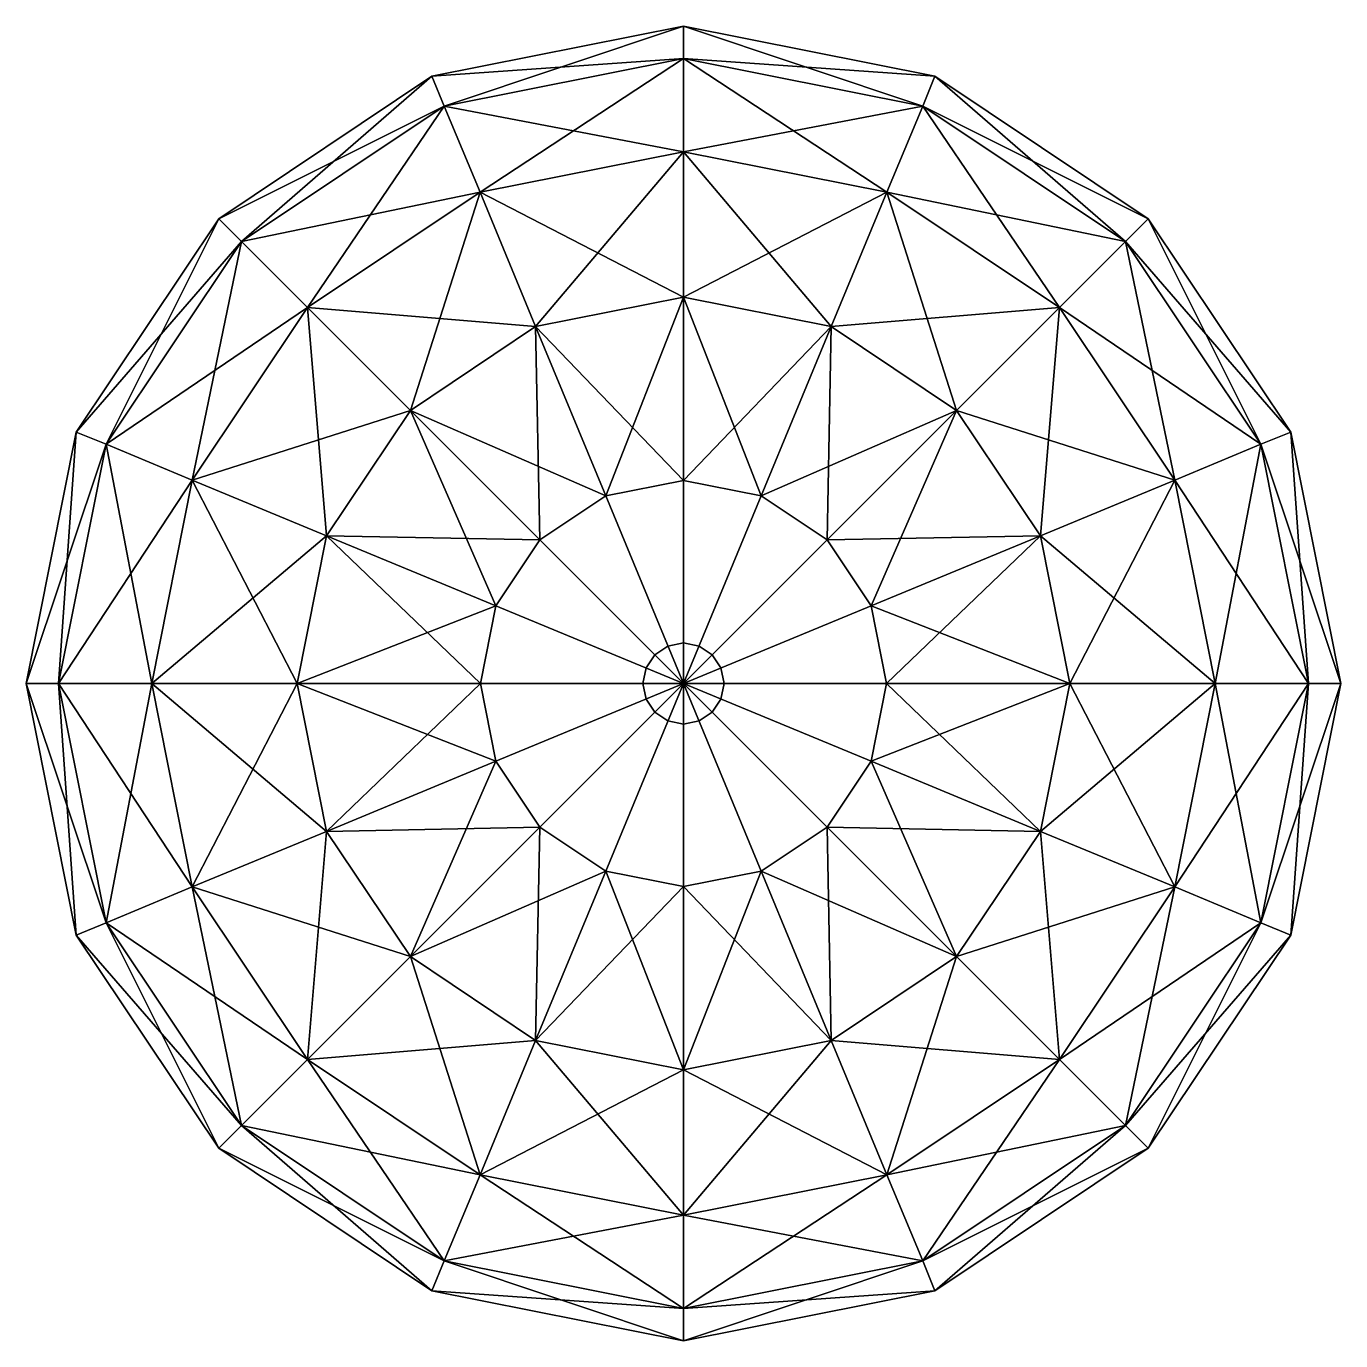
# Model space of a CAD drawing. Header units: metres. Extents: x -32.6 to 43.8, y -33.1 to 27.7.
# Drawn here: x -9.19 to -3.35, y -33.11 to -27.27 of the extents above; entities that cross this region are included whole.
import ezdxf

# ---------------------------------------------------------------- set-up
doc = ezdxf.new("R2010")
doc.units = ezdxf.units.M
doc.layers.add('KMENY', color=2, linetype='CONTINUOUS')
doc.layers.add('STROMY_OKOLI', color=3, linetype='CONTINUOUS')

msp = doc.modelspace()

# ---------------------------------------------------------------- linework, layer by layer
at = {"layer": 'KMENY'}
for points in [[(-6.3416, -30.0246), (-6.4, -30.0636), (-6.4, -30.0636, 4.7732)], [(-6.3416, -30.0246), (-6.4, -30.0636, 4.7732), (-6.3416, -30.0246, 4.7732)], [(-6.2727, -30.0109), (-6.3416, -30.0246), (-6.3416, -30.0246, 4.7732)], [(-6.2727, -30.0109), (-6.3416, -30.0246, 4.7732), (-6.2727, -30.0109, 4.7732)], [(-6.2038, -30.0246), (-6.2727, -30.0109), (-6.2727, -30.0109, 4.7732)], [(-6.2038, -30.0246), (-6.2727, -30.0109, 4.7732), (-6.2038, -30.0246, 4.7732)], [(-6.1454, -30.0636), (-6.2038, -30.0246), (-6.2038, -30.0246, 4.7732)], [(-6.1454, -30.0636), (-6.2038, -30.0246, 4.7732), (-6.1454, -30.0636, 4.7732)], [(-6.4, -30.0636), (-6.439, -30.122), (-6.439, -30.122, 4.7732)], [(-6.4, -30.0636), (-6.439, -30.122, 4.7732), (-6.4, -30.0636, 4.7732)], [(-6.1064, -30.122), (-6.1454, -30.0636), (-6.1454, -30.0636, 4.7732)], [(-6.1064, -30.122), (-6.1454, -30.0636, 4.7732), (-6.1064, -30.122, 4.7732)], [(-6.439, -30.122), (-6.4527, -30.1909), (-6.4527, -30.1909, 4.7732)], [(-6.439, -30.122), (-6.4527, -30.1909, 4.7732), (-6.439, -30.122, 4.7732)], [(-6.0927, -30.1909), (-6.1064, -30.122), (-6.1064, -30.122, 4.7732)], [(-6.0927, -30.1909), (-6.1064, -30.122, 4.7732), (-6.0927, -30.1909, 4.7732)], [(-6.4527, -30.1909), (-6.439, -30.2598), (-6.439, -30.2598, 4.7732)], [(-6.4527, -30.1909), (-6.439, -30.2598, 4.7732), (-6.4527, -30.1909, 4.7732)], [(-6.1064, -30.2598), (-6.0927, -30.1909), (-6.0927, -30.1909, 4.7732)], [(-6.1064, -30.2598), (-6.0927, -30.1909, 4.7732), (-6.1064, -30.2598, 4.7732)], [(-6.439, -30.2598), (-6.4, -30.3182), (-6.4, -30.3182, 4.7732)], [(-6.439, -30.2598), (-6.4, -30.3182, 4.7732), (-6.439, -30.2598, 4.7732)], [(-6.1454, -30.3182), (-6.1064, -30.2598), (-6.1064, -30.2598, 4.7732)], [(-6.1454, -30.3182), (-6.1064, -30.2598, 4.7732), (-6.1454, -30.3182, 4.7732)], [(-6.4, -30.3182), (-6.3416, -30.3572), (-6.3416, -30.3572, 4.7732)], [(-6.4, -30.3182), (-6.3416, -30.3572, 4.7732), (-6.4, -30.3182, 4.7732)], [(-6.2038, -30.3572), (-6.1454, -30.3182), (-6.1454, -30.3182, 4.7732)], [(-6.2038, -30.3572), (-6.1454, -30.3182, 4.7732), (-6.2038, -30.3572, 4.7732)], [(-6.3416, -30.3572), (-6.2727, -30.3709), (-6.2727, -30.3709, 4.7732)], [(-6.3416, -30.3572), (-6.2727, -30.3709, 4.7732), (-6.3416, -30.3572, 4.7732)], [(-6.2727, -30.3709), (-6.2038, -30.3572), (-6.2038, -30.3572, 4.7732)], [(-6.2727, -30.3709), (-6.2038, -30.3572, 4.7732), (-6.2727, -30.3709, 4.7732)]]:
    msp.add_3dface(points, dxfattribs=at)
at = {"layer": 'STROMY_OKOLI'}
for points in [[(-6.2727, -27.4157, 7.4257), (-7.3894, -27.495, 6.524), (-6.2727, -27.2729, 6.524)], [(-6.2727, -27.2729, 6.524), (-7.3894, -27.495, 6.524), (-7.3347, -27.627, 5.6223)], [(-6.2727, -27.2729, 6.524), (-7.3347, -27.627, 5.6223), (-6.2727, -27.4157, 5.6223)], [(-5.2107, -27.627, 7.4257), (-6.2727, -27.4157, 7.4257), (-6.2727, -27.2729, 6.524)], [(-5.2107, -27.627, 7.4257), (-6.2727, -27.2729, 6.524), (-5.1561, -27.495, 6.524)], [(-5.1561, -27.495, 6.524), (-6.2727, -27.2729, 6.524), (-6.2727, -27.4157, 5.6223)], [(-6.2727, -27.4157, 7.4257), (-7.3347, -27.627, 7.4257), (-7.3894, -27.495, 6.524)], [(-6.2727, -27.8302, 8.2392), (-7.3347, -27.627, 7.4257), (-6.2727, -27.4157, 7.4257)], [(-6.2727, -27.4157, 5.6223), (-7.3347, -27.627, 5.6223), (-7.1761, -28.0099, 4.8088)], [(-6.2727, -27.4157, 5.6223), (-7.1761, -28.0099, 4.8088), (-6.2727, -27.8302, 4.8088)], [(-5.3693, -28.0099, 8.2392), (-6.2727, -27.8302, 8.2392), (-6.2727, -27.4157, 7.4257)], [(-5.3693, -28.0099, 8.2392), (-6.2727, -27.4157, 7.4257), (-5.2107, -27.627, 7.4257)], [(-5.1561, -27.495, 6.524), (-6.2727, -27.4157, 5.6223), (-5.2107, -27.627, 5.6223)], [(-5.2107, -27.627, 5.6223), (-6.2727, -27.4157, 5.6223), (-6.2727, -27.8302, 4.8088)], [(-7.3347, -27.627, 7.4257), (-8.3361, -28.1276, 6.524), (-7.3894, -27.495, 6.524)], [(-7.3894, -27.495, 6.524), (-8.3361, -28.1276, 6.524), (-8.2351, -28.2286, 5.6223)], [(-7.3894, -27.495, 6.524), (-8.2351, -28.2286, 5.6223), (-7.3347, -27.627, 5.6223)], [(-4.3104, -28.2286, 7.4257), (-5.2107, -27.627, 7.4257), (-5.1561, -27.495, 6.524)], [(-4.2094, -28.1276, 6.524), (-5.1561, -27.495, 6.524), (-5.2107, -27.627, 5.6223)], [(-4.3104, -28.2286, 7.4257), (-5.1561, -27.495, 6.524), (-4.2094, -28.1276, 6.524)], [(-7.3347, -27.627, 7.4257), (-8.2351, -28.2286, 7.4257), (-8.3361, -28.1276, 6.524)], [(-7.1761, -28.0099, 8.2392), (-8.2351, -28.2286, 7.4257), (-7.3347, -27.627, 7.4257)], [(-7.3347, -27.627, 5.6223), (-8.2351, -28.2286, 5.6223), (-7.942, -28.5216, 4.8088)], [(-7.3347, -27.627, 5.6223), (-7.942, -28.5216, 4.8088), (-7.1761, -28.0099, 4.8088)], [(-6.2727, -27.8302, 8.2392), (-7.1761, -28.0099, 8.2392), (-7.3347, -27.627, 7.4257)], [(-5.2107, -27.627, 5.6223), (-6.2727, -27.8302, 4.8088), (-5.3693, -28.0099, 4.8088)], [(-4.6034, -28.5216, 8.2392), (-5.3693, -28.0099, 8.2392), (-5.2107, -27.627, 7.4257)], [(-4.3104, -28.2286, 5.6223), (-5.2107, -27.627, 5.6223), (-5.3693, -28.0099, 4.8088)], [(-4.6034, -28.5216, 8.2392), (-5.2107, -27.627, 7.4257), (-4.3104, -28.2286, 7.4257)], [(-4.2094, -28.1276, 6.524), (-5.2107, -27.627, 5.6223), (-4.3104, -28.2286, 5.6223)], [(-6.2727, -28.4758, 8.8847), (-7.1761, -28.0099, 8.2392), (-6.2727, -27.8302, 8.2392)], [(-6.2727, -27.8302, 4.8088), (-7.1761, -28.0099, 4.8088), (-6.9291, -28.6063, 4.1633)], [(-6.2727, -27.8302, 4.8088), (-6.9291, -28.6063, 4.1633), (-6.2727, -28.4758, 4.1633)], [(-5.6164, -28.6063, 8.8847), (-6.2727, -28.4758, 8.8847), (-6.2727, -27.8302, 8.2392)], [(-5.6164, -28.6063, 8.8847), (-6.2727, -27.8302, 8.2392), (-5.3693, -28.0099, 8.2392)], [(-5.3693, -28.0099, 4.8088), (-6.2727, -27.8302, 4.8088), (-6.2727, -28.4758, 4.1633)], [(-7.1761, -28.0099, 8.2392), (-7.942, -28.5216, 8.2392), (-8.2351, -28.2286, 7.4257)], [(-6.9291, -28.6063, 8.8847), (-7.942, -28.5216, 8.2392), (-7.1761, -28.0099, 8.2392)], [(-7.1761, -28.0099, 4.8088), (-7.942, -28.5216, 4.8088), (-7.4855, -28.9781, 4.1633)], [(-7.1761, -28.0099, 4.8088), (-7.4855, -28.9781, 4.1633), (-6.9291, -28.6063, 4.1633)], [(-6.2727, -28.4758, 8.8847), (-6.9291, -28.6063, 8.8847), (-7.1761, -28.0099, 8.2392)], [(-5.3693, -28.0099, 4.8088), (-6.2727, -28.4758, 4.1633), (-5.6164, -28.6063, 4.1633)], [(-5.0599, -28.9781, 8.8847), (-5.6164, -28.6063, 8.8847), (-5.3693, -28.0099, 8.2392)], [(-4.6034, -28.5216, 4.8088), (-5.3693, -28.0099, 4.8088), (-5.6164, -28.6063, 4.1633)], [(-5.0599, -28.9781, 8.8847), (-5.3693, -28.0099, 8.2392), (-4.6034, -28.5216, 8.2392)], [(-4.3104, -28.2286, 5.6223), (-5.3693, -28.0099, 4.8088), (-4.6034, -28.5216, 4.8088)], [(-8.2351, -28.2286, 7.4257), (-8.9686, -29.0743, 6.524), (-8.3361, -28.1276, 6.524)], [(-8.3361, -28.1276, 6.524), (-8.9686, -29.0743, 6.524), (-8.8367, -29.1289, 5.6223)], [(-8.3361, -28.1276, 6.524), (-8.8367, -29.1289, 5.6223), (-8.2351, -28.2286, 5.6223)], [(-3.7088, -29.1289, 7.4257), (-4.3104, -28.2286, 7.4257), (-4.2094, -28.1276, 6.524)], [(-3.5768, -29.0743, 6.524), (-4.2094, -28.1276, 6.524), (-4.3104, -28.2286, 5.6223)], [(-3.7088, -29.1289, 7.4257), (-4.2094, -28.1276, 6.524), (-3.5768, -29.0743, 6.524)], [(-8.2351, -28.2286, 7.4257), (-8.8367, -29.1289, 7.4257), (-8.9686, -29.0743, 6.524)], [(-7.942, -28.5216, 8.2392), (-8.8367, -29.1289, 7.4257), (-8.2351, -28.2286, 7.4257)], [(-8.2351, -28.2286, 5.6223), (-8.8367, -29.1289, 5.6223), (-8.4538, -29.2875, 4.8088)], [(-8.2351, -28.2286, 5.6223), (-8.4538, -29.2875, 4.8088), (-7.942, -28.5216, 4.8088)], [(-4.0917, -29.2875, 8.2392), (-4.6034, -28.5216, 8.2392), (-4.3104, -28.2286, 7.4257)], [(-3.7088, -29.1289, 5.6223), (-4.3104, -28.2286, 5.6223), (-4.6034, -28.5216, 4.8088)], [(-4.0917, -29.2875, 8.2392), (-4.3104, -28.2286, 7.4257), (-3.7088, -29.1289, 7.4257)], [(-3.5768, -29.0743, 6.524), (-4.3104, -28.2286, 5.6223), (-3.7088, -29.1289, 5.6223)], [(-6.2727, -29.2892, 9.2992), (-6.9291, -28.6063, 8.8847), (-6.2727, -28.4758, 8.8847)], [(-6.2727, -28.4758, 4.1633), (-6.9291, -28.6063, 4.1633), (-6.6178, -29.3578, 3.7488)], [(-6.2727, -28.4758, 4.1633), (-6.6178, -29.3578, 3.7488), (-6.2727, -29.2892, 3.7488)], [(-5.9277, -29.3578, 9.2992), (-6.2727, -29.2892, 9.2992), (-6.2727, -28.4758, 8.8847)], [(-5.9277, -29.3578, 9.2992), (-6.2727, -28.4758, 8.8847), (-5.6164, -28.6063, 8.8847)], [(-5.6164, -28.6063, 4.1633), (-6.2727, -28.4758, 4.1633), (-6.2727, -29.2892, 3.7488)], [(-7.942, -28.5216, 8.2392), (-8.4538, -29.2875, 8.2392), (-8.8367, -29.1289, 7.4257)], [(-7.4855, -28.9781, 8.8847), (-8.4538, -29.2875, 8.2392), (-7.942, -28.5216, 8.2392)], [(-7.942, -28.5216, 4.8088), (-8.4538, -29.2875, 4.8088), (-7.8573, -29.5346, 4.1633)], [(-6.9291, -28.6063, 8.8847), (-7.4855, -28.9781, 8.8847), (-7.942, -28.5216, 8.2392)], [(-7.942, -28.5216, 4.8088), (-7.8573, -29.5346, 4.1633), (-7.4855, -28.9781, 4.1633)], [(-4.6034, -28.5216, 4.8088), (-5.6164, -28.6063, 4.1633), (-5.0599, -28.9781, 4.1633)], [(-4.6881, -29.5346, 8.8847), (-5.0599, -28.9781, 8.8847), (-4.6034, -28.5216, 8.2392)], [(-4.0917, -29.2875, 4.8088), (-4.6034, -28.5216, 4.8088), (-5.0599, -28.9781, 4.1633)], [(-4.6881, -29.5346, 8.8847), (-4.6034, -28.5216, 8.2392), (-4.0917, -29.2875, 8.2392)], [(-3.7088, -29.1289, 5.6223), (-4.6034, -28.5216, 4.8088), (-4.0917, -29.2875, 4.8088)], [(-6.6178, -29.3578, 9.2992), (-7.4855, -28.9781, 8.8847), (-6.9291, -28.6063, 8.8847)], [(-6.9291, -28.6063, 4.1633), (-7.4855, -28.9781, 4.1633), (-6.9103, -29.5533, 3.7488)], [(-6.2727, -29.2892, 9.2992), (-6.6178, -29.3578, 9.2992), (-6.9291, -28.6063, 8.8847)], [(-6.9291, -28.6063, 4.1633), (-6.9103, -29.5533, 3.7488), (-6.6178, -29.3578, 3.7488)], [(-5.6164, -28.6063, 4.1633), (-6.2727, -29.2892, 3.7488), (-5.9277, -29.3578, 3.7488)], [(-5.6351, -29.5533, 9.2992), (-5.9277, -29.3578, 9.2992), (-5.6164, -28.6063, 8.8847)], [(-5.0599, -28.9781, 4.1633), (-5.6164, -28.6063, 4.1633), (-5.9277, -29.3578, 3.7488)], [(-5.6351, -29.5533, 9.2992), (-5.6164, -28.6063, 8.8847), (-5.0599, -28.9781, 8.8847)], [(-7.4855, -28.9781, 8.8847), (-7.8573, -29.5346, 8.8847), (-8.4538, -29.2875, 8.2392)], [(-6.9103, -29.5533, 9.2992), (-7.8573, -29.5346, 8.8847), (-7.4855, -28.9781, 8.8847)], [(-7.4855, -28.9781, 4.1633), (-7.8573, -29.5346, 4.1633), (-7.1058, -29.8459, 3.7488)], [(-6.6178, -29.3578, 9.2992), (-6.9103, -29.5533, 9.2992), (-7.4855, -28.9781, 8.8847)], [(-7.4855, -28.9781, 4.1633), (-7.1058, -29.8459, 3.7488), (-6.9103, -29.5533, 3.7488)], [(-5.0599, -28.9781, 4.1633), (-5.9277, -29.3578, 3.7488), (-5.6351, -29.5533, 3.7488)], [(-5.4397, -29.8459, 9.2992), (-5.6351, -29.5533, 9.2992), (-5.0599, -28.9781, 8.8847)], [(-4.6881, -29.5346, 4.1633), (-5.0599, -28.9781, 4.1633), (-5.6351, -29.5533, 3.7488)], [(-5.4397, -29.8459, 9.2992), (-5.0599, -28.9781, 8.8847), (-4.6881, -29.5346, 8.8847)], [(-4.0917, -29.2875, 4.8088), (-5.0599, -28.9781, 4.1633), (-4.6881, -29.5346, 4.1633)], [(-8.8367, -29.1289, 7.4257), (-9.1907, -30.1909, 6.524), (-8.9686, -29.0743, 6.524)], [(-8.9686, -29.0743, 6.524), (-9.1907, -30.1909, 6.524), (-9.0479, -30.1909, 5.6223)], [(-8.9686, -29.0743, 6.524), (-9.0479, -30.1909, 5.6223), (-8.8367, -29.1289, 5.6223)], [(-3.4975, -30.1909, 7.4257), (-3.7088, -29.1289, 7.4257), (-3.5768, -29.0743, 6.524)], [(-3.3547, -30.1909, 6.524), (-3.5768, -29.0743, 6.524), (-3.7088, -29.1289, 5.6223)], [(-3.4975, -30.1909, 7.4257), (-3.5768, -29.0743, 6.524), (-3.3547, -30.1909, 6.524)], [(-8.8367, -29.1289, 7.4257), (-9.0479, -30.1909, 7.4257), (-9.1907, -30.1909, 6.524)], [(-8.4538, -29.2875, 8.2392), (-9.0479, -30.1909, 7.4257), (-8.8367, -29.1289, 7.4257)], [(-8.8367, -29.1289, 5.6223), (-9.0479, -30.1909, 5.6223), (-8.6334, -30.1909, 4.8088)], [(-8.8367, -29.1289, 5.6223), (-8.6334, -30.1909, 4.8088), (-8.4538, -29.2875, 4.8088)], [(-3.912, -30.1909, 8.2392), (-4.0917, -29.2875, 8.2392), (-3.7088, -29.1289, 7.4257)], [(-3.4975, -30.1909, 5.6223), (-3.7088, -29.1289, 5.6223), (-4.0917, -29.2875, 4.8088)], [(-3.912, -30.1909, 8.2392), (-3.7088, -29.1289, 7.4257), (-3.4975, -30.1909, 7.4257)], [(-3.3547, -30.1909, 6.524), (-3.7088, -29.1289, 5.6223), (-3.4975, -30.1909, 5.6223)], [(-8.4538, -29.2875, 8.2392), (-8.6334, -30.1909, 8.2392), (-9.0479, -30.1909, 7.4257)], [(-7.8573, -29.5346, 8.8847), (-8.6334, -30.1909, 8.2392), (-8.4538, -29.2875, 8.2392)], [(-8.4538, -29.2875, 4.8088), (-8.6334, -30.1909, 4.8088), (-7.9879, -30.1909, 4.1633)], [(-8.4538, -29.2875, 4.8088), (-7.9879, -30.1909, 4.1633), (-7.8573, -29.5346, 4.1633)], [(-6.2727, -30.1909, 9.442), (-6.6178, -29.3578, 9.2992), (-6.2727, -29.2892, 9.2992)], [(-6.2727, -29.2892, 3.7488), (-6.6178, -29.3578, 3.7488), (-6.2727, -30.1909, 3.606)], [(-6.2727, -30.1909, 9.442), (-6.2727, -29.2892, 9.2992), (-5.9277, -29.3578, 9.2992)], [(-5.9277, -29.3578, 3.7488), (-6.2727, -29.2892, 3.7488), (-6.2727, -30.1909, 3.606)], [(-4.5576, -30.1909, 8.8847), (-4.6881, -29.5346, 8.8847), (-4.0917, -29.2875, 8.2392)], [(-3.912, -30.1909, 4.8088), (-4.0917, -29.2875, 4.8088), (-4.6881, -29.5346, 4.1633)], [(-4.5576, -30.1909, 8.8847), (-4.0917, -29.2875, 8.2392), (-3.912, -30.1909, 8.2392)], [(-3.4975, -30.1909, 5.6223), (-4.0917, -29.2875, 4.8088), (-3.912, -30.1909, 4.8088)], [(-6.2727, -30.1909, 9.442), (-6.9103, -29.5533, 9.2992), (-6.6178, -29.3578, 9.2992)], [(-6.6178, -29.3578, 3.7488), (-6.9103, -29.5533, 3.7488), (-6.2727, -30.1909, 3.606)], [(-6.2727, -30.1909, 9.442), (-5.9277, -29.3578, 9.2992), (-5.6351, -29.5533, 9.2992)], [(-5.6351, -29.5533, 3.7488), (-5.9277, -29.3578, 3.7488), (-6.2727, -30.1909, 3.606)], [(-7.8573, -29.5346, 8.8847), (-7.9879, -30.1909, 8.8847), (-8.6334, -30.1909, 8.2392)], [(-7.1058, -29.8459, 9.2992), (-7.9879, -30.1909, 8.8847), (-7.8573, -29.5346, 8.8847)], [(-7.8573, -29.5346, 4.1633), (-7.9879, -30.1909, 4.1633), (-7.1744, -30.1909, 3.7488)], [(-6.9103, -29.5533, 9.2992), (-7.1058, -29.8459, 9.2992), (-7.8573, -29.5346, 8.8847)], [(-7.8573, -29.5346, 4.1633), (-7.1744, -30.1909, 3.7488), (-7.1058, -29.8459, 3.7488)], [(-6.2727, -30.1909, 9.442), (-7.1058, -29.8459, 9.2992), (-6.9103, -29.5533, 9.2992)], [(-6.9103, -29.5533, 3.7488), (-7.1058, -29.8459, 3.7488), (-6.2727, -30.1909, 3.606)], [(-6.2727, -30.1909, 9.442), (-5.6351, -29.5533, 9.2992), (-5.4397, -29.8459, 9.2992)], [(-5.4397, -29.8459, 3.7488), (-5.6351, -29.5533, 3.7488), (-6.2727, -30.1909, 3.606)], [(-4.6881, -29.5346, 4.1633), (-5.6351, -29.5533, 3.7488), (-5.4397, -29.8459, 3.7488)], [(-5.371, -30.1909, 9.2992), (-5.4397, -29.8459, 9.2992), (-4.6881, -29.5346, 8.8847)], [(-4.5576, -30.1909, 4.1633), (-4.6881, -29.5346, 4.1633), (-5.4397, -29.8459, 3.7488)], [(-5.371, -30.1909, 9.2992), (-4.6881, -29.5346, 8.8847), (-4.5576, -30.1909, 8.8847)], [(-3.912, -30.1909, 4.8088), (-4.6881, -29.5346, 4.1633), (-4.5576, -30.1909, 4.1633)], [(-7.1058, -29.8459, 9.2992), (-7.1744, -30.1909, 9.2992), (-7.9879, -30.1909, 8.8847)], [(-6.2727, -30.1909, 9.442), (-7.1744, -30.1909, 9.2992), (-7.1058, -29.8459, 9.2992)], [(-7.1058, -29.8459, 3.7488), (-7.1744, -30.1909, 3.7488), (-6.2727, -30.1909, 3.606)], [(-6.2727, -30.1909, 9.442), (-5.4397, -29.8459, 9.2992), (-5.371, -30.1909, 9.2992)], [(-5.371, -30.1909, 3.7488), (-5.4397, -29.8459, 3.7488), (-6.2727, -30.1909, 3.606)], [(-4.5576, -30.1909, 4.1633), (-5.4397, -29.8459, 3.7488), (-5.371, -30.1909, 3.7488)], [(-9.0479, -30.1909, 7.4257), (-8.9686, -31.3076, 6.524), (-9.1907, -30.1909, 6.524)], [(-9.1907, -30.1909, 6.524), (-8.9686, -31.3076, 6.524), (-8.8367, -31.2529, 5.6223)], [(-9.1907, -30.1909, 6.524), (-8.8367, -31.2529, 5.6223), (-9.0479, -30.1909, 5.6223)], [(-8.6334, -30.1909, 8.2392), (-8.8367, -31.2529, 7.4257), (-9.0479, -30.1909, 7.4257)], [(-9.0479, -30.1909, 7.4257), (-8.8367, -31.2529, 7.4257), (-8.9686, -31.3076, 6.524)], [(-9.0479, -30.1909, 5.6223), (-8.8367, -31.2529, 5.6223), (-8.4538, -31.0943, 4.8088)], [(-9.0479, -30.1909, 5.6223), (-8.4538, -31.0943, 4.8088), (-8.6334, -30.1909, 4.8088)], [(-8.6334, -30.1909, 8.2392), (-8.4538, -31.0943, 8.2392), (-8.8367, -31.2529, 7.4257)], [(-7.9879, -30.1909, 8.8847), (-8.4538, -31.0943, 8.2392), (-8.6334, -30.1909, 8.2392)], [(-8.6334, -30.1909, 4.8088), (-8.4538, -31.0943, 4.8088), (-7.8573, -30.8473, 4.1633)], [(-8.6334, -30.1909, 4.8088), (-7.8573, -30.8473, 4.1633), (-7.9879, -30.1909, 4.1633)], [(-7.9879, -30.1909, 8.8847), (-7.8573, -30.8473, 8.8847), (-8.4538, -31.0943, 8.2392)], [(-7.1744, -30.1909, 9.2992), (-7.8573, -30.8473, 8.8847), (-7.9879, -30.1909, 8.8847)], [(-7.9879, -30.1909, 4.1633), (-7.8573, -30.8473, 4.1633), (-7.1058, -30.536, 3.7488)], [(-7.9879, -30.1909, 4.1633), (-7.1058, -30.536, 3.7488), (-7.1744, -30.1909, 3.7488)], [(-7.1744, -30.1909, 9.2992), (-7.1058, -30.536, 9.2992), (-7.8573, -30.8473, 8.8847)], [(-6.2727, -30.1909, 9.442), (-7.1058, -30.536, 9.2992), (-7.1744, -30.1909, 9.2992)], [(-7.1744, -30.1909, 3.7488), (-7.1058, -30.536, 3.7488), (-6.2727, -30.1909, 3.606)], [(-6.2727, -30.1909, 9.442), (-6.9103, -30.8285, 9.2992), (-7.1058, -30.536, 9.2992)], [(-7.1058, -30.536, 3.7488), (-6.9103, -30.8285, 3.7488), (-6.2727, -30.1909, 3.606)], [(-6.2727, -30.1909, 9.442), (-6.6178, -31.024, 9.2992), (-6.9103, -30.8285, 9.2992)], [(-6.9103, -30.8285, 3.7488), (-6.6178, -31.024, 3.7488), (-6.2727, -30.1909, 3.606)], [(-6.2727, -30.1909, 9.442), (-6.2727, -31.0926, 9.2992), (-6.6178, -31.024, 9.2992)], [(-6.6178, -31.024, 3.7488), (-6.2727, -31.0926, 3.7488), (-6.2727, -30.1909, 3.606)], [(-6.2727, -30.1909, 9.442), (-5.9277, -31.024, 9.2992), (-6.2727, -31.0926, 9.2992)], [(-6.2727, -30.1909, 9.442), (-5.6351, -30.8285, 9.2992), (-5.9277, -31.024, 9.2992)], [(-6.2727, -30.1909, 9.442), (-5.4397, -30.536, 9.2992), (-5.6351, -30.8285, 9.2992)], [(-6.2727, -30.1909, 9.442), (-5.371, -30.1909, 9.2992), (-5.4397, -30.536, 9.2992)], [(-6.2727, -31.0926, 3.7488), (-5.9277, -31.024, 3.7488), (-6.2727, -30.1909, 3.606)], [(-5.9277, -31.024, 3.7488), (-5.6351, -30.8285, 3.7488), (-6.2727, -30.1909, 3.606)], [(-5.6351, -30.8285, 3.7488), (-5.4397, -30.536, 3.7488), (-6.2727, -30.1909, 3.606)], [(-5.4397, -30.536, 3.7488), (-5.371, -30.1909, 3.7488), (-6.2727, -30.1909, 3.606)], [(-5.4397, -30.536, 9.2992), (-5.371, -30.1909, 9.2992), (-4.5576, -30.1909, 8.8847)], [(-5.4397, -30.536, 9.2992), (-4.5576, -30.1909, 8.8847), (-4.6881, -30.8473, 8.8847)], [(-4.6881, -30.8473, 4.1633), (-5.371, -30.1909, 3.7488), (-5.4397, -30.536, 3.7488)], [(-4.6881, -30.8473, 4.1633), (-4.5576, -30.1909, 4.1633), (-5.371, -30.1909, 3.7488)], [(-4.6881, -30.8473, 8.8847), (-4.5576, -30.1909, 8.8847), (-3.912, -30.1909, 8.2392)], [(-4.6881, -30.8473, 8.8847), (-3.912, -30.1909, 8.2392), (-4.0917, -31.0943, 8.2392)], [(-4.0917, -31.0943, 4.8088), (-4.5576, -30.1909, 4.1633), (-4.6881, -30.8473, 4.1633)], [(-4.0917, -31.0943, 4.8088), (-3.912, -30.1909, 4.8088), (-4.5576, -30.1909, 4.1633)], [(-4.0917, -31.0943, 8.2392), (-3.912, -30.1909, 8.2392), (-3.4975, -30.1909, 7.4257)], [(-4.0917, -31.0943, 8.2392), (-3.4975, -30.1909, 7.4257), (-3.7088, -31.2529, 7.4257)], [(-3.7088, -31.2529, 5.6223), (-3.912, -30.1909, 4.8088), (-4.0917, -31.0943, 4.8088)], [(-3.7088, -31.2529, 5.6223), (-3.4975, -30.1909, 5.6223), (-3.912, -30.1909, 4.8088)], [(-3.7088, -31.2529, 7.4257), (-3.4975, -30.1909, 7.4257), (-3.3547, -30.1909, 6.524)], [(-3.7088, -31.2529, 7.4257), (-3.3547, -30.1909, 6.524), (-3.5768, -31.3076, 6.524)], [(-3.5768, -31.3076, 6.524), (-3.4975, -30.1909, 5.6223), (-3.7088, -31.2529, 5.6223)], [(-3.5768, -31.3076, 6.524), (-3.3547, -30.1909, 6.524), (-3.4975, -30.1909, 5.6223)], [(-7.1058, -30.536, 9.2992), (-7.4855, -31.4037, 8.8847), (-7.8573, -30.8473, 8.8847)], [(-7.8573, -30.8473, 4.1633), (-6.9103, -30.8285, 3.7488), (-7.1058, -30.536, 3.7488)], [(-7.1058, -30.536, 9.2992), (-6.9103, -30.8285, 9.2992), (-7.4855, -31.4037, 8.8847)], [(-5.6351, -30.8285, 9.2992), (-5.4397, -30.536, 9.2992), (-4.6881, -30.8473, 8.8847)], [(-5.0599, -31.4037, 4.1633), (-5.4397, -30.536, 3.7488), (-5.6351, -30.8285, 3.7488)], [(-5.0599, -31.4037, 4.1633), (-4.6881, -30.8473, 4.1633), (-5.4397, -30.536, 3.7488)], [(-7.8573, -30.8473, 8.8847), (-7.942, -31.8602, 8.2392), (-8.4538, -31.0943, 8.2392)], [(-8.4538, -31.0943, 4.8088), (-7.4855, -31.4037, 4.1633), (-7.8573, -30.8473, 4.1633)], [(-7.8573, -30.8473, 8.8847), (-7.4855, -31.4037, 8.8847), (-7.942, -31.8602, 8.2392)], [(-7.8573, -30.8473, 4.1633), (-7.4855, -31.4037, 4.1633), (-6.9103, -30.8285, 3.7488)], [(-6.9103, -30.8285, 9.2992), (-6.9291, -31.7755, 8.8847), (-7.4855, -31.4037, 8.8847)], [(-7.4855, -31.4037, 4.1633), (-6.6178, -31.024, 3.7488), (-6.9103, -30.8285, 3.7488)], [(-6.9103, -30.8285, 9.2992), (-6.6178, -31.024, 9.2992), (-6.9291, -31.7755, 8.8847)], [(-5.9277, -31.024, 9.2992), (-5.6351, -30.8285, 9.2992), (-5.0599, -31.4037, 8.8847)], [(-5.6164, -31.7755, 4.1633), (-5.6351, -30.8285, 3.7488), (-5.9277, -31.024, 3.7488)], [(-5.6351, -30.8285, 9.2992), (-4.6881, -30.8473, 8.8847), (-5.0599, -31.4037, 8.8847)], [(-5.6164, -31.7755, 4.1633), (-5.0599, -31.4037, 4.1633), (-5.6351, -30.8285, 3.7488)], [(-5.0599, -31.4037, 8.8847), (-4.6881, -30.8473, 8.8847), (-4.0917, -31.0943, 8.2392)], [(-4.6034, -31.8602, 4.8088), (-4.6881, -30.8473, 4.1633), (-5.0599, -31.4037, 4.1633)], [(-4.6034, -31.8602, 4.8088), (-4.0917, -31.0943, 4.8088), (-4.6881, -30.8473, 4.1633)], [(-7.4855, -31.4037, 4.1633), (-6.9291, -31.7755, 4.1633), (-6.6178, -31.024, 3.7488)], [(-6.6178, -31.024, 9.2992), (-6.2727, -31.9061, 8.8847), (-6.9291, -31.7755, 8.8847)], [(-6.9291, -31.7755, 4.1633), (-6.2727, -31.0926, 3.7488), (-6.6178, -31.024, 3.7488)], [(-6.6178, -31.024, 9.2992), (-6.2727, -31.0926, 9.2992), (-6.2727, -31.9061, 8.8847)], [(-6.2727, -31.0926, 9.2992), (-5.9277, -31.024, 9.2992), (-5.6164, -31.7755, 8.8847)], [(-6.2727, -31.9061, 4.1633), (-5.6164, -31.7755, 4.1633), (-5.9277, -31.024, 3.7488)], [(-6.2727, -31.9061, 4.1633), (-5.9277, -31.024, 3.7488), (-6.2727, -31.0926, 3.7488)], [(-5.9277, -31.024, 9.2992), (-5.0599, -31.4037, 8.8847), (-5.6164, -31.7755, 8.8847)], [(-8.4538, -31.0943, 8.2392), (-8.2351, -32.1533, 7.4257), (-8.8367, -31.2529, 7.4257)], [(-8.8367, -31.2529, 5.6223), (-7.942, -31.8602, 4.8088), (-8.4538, -31.0943, 4.8088)], [(-8.4538, -31.0943, 8.2392), (-7.942, -31.8602, 8.2392), (-8.2351, -32.1533, 7.4257)], [(-8.4538, -31.0943, 4.8088), (-7.942, -31.8602, 4.8088), (-7.4855, -31.4037, 4.1633)], [(-6.9291, -31.7755, 4.1633), (-6.2727, -31.9061, 4.1633), (-6.2727, -31.0926, 3.7488)], [(-6.2727, -31.0926, 9.2992), (-5.6164, -31.7755, 8.8847), (-6.2727, -31.9061, 8.8847)], [(-5.0599, -31.4037, 8.8847), (-4.0917, -31.0943, 8.2392), (-4.6034, -31.8602, 8.2392)], [(-4.6034, -31.8602, 8.2392), (-4.0917, -31.0943, 8.2392), (-3.7088, -31.2529, 7.4257)], [(-4.3104, -32.1533, 5.6223), (-4.0917, -31.0943, 4.8088), (-4.6034, -31.8602, 4.8088)], [(-4.3104, -32.1533, 5.6223), (-3.7088, -31.2529, 5.6223), (-4.0917, -31.0943, 4.8088)], [(-8.8367, -31.2529, 7.4257), (-8.3361, -32.2543, 6.524), (-8.9686, -31.3076, 6.524)], [(-8.9686, -31.3076, 6.524), (-8.2351, -32.1533, 5.6223), (-8.8367, -31.2529, 5.6223)], [(-8.8367, -31.2529, 7.4257), (-8.2351, -32.1533, 7.4257), (-8.3361, -32.2543, 6.524)], [(-8.8367, -31.2529, 5.6223), (-8.2351, -32.1533, 5.6223), (-7.942, -31.8602, 4.8088)], [(-4.6034, -31.8602, 8.2392), (-3.7088, -31.2529, 7.4257), (-4.3104, -32.1533, 7.4257)], [(-4.3104, -32.1533, 7.4257), (-3.7088, -31.2529, 7.4257), (-3.5768, -31.3076, 6.524)], [(-4.2094, -32.2543, 6.524), (-3.7088, -31.2529, 5.6223), (-4.3104, -32.1533, 5.6223)], [(-4.2094, -32.2543, 6.524), (-3.5768, -31.3076, 6.524), (-3.7088, -31.2529, 5.6223)], [(-8.9686, -31.3076, 6.524), (-8.3361, -32.2543, 6.524), (-8.2351, -32.1533, 5.6223)], [(-4.3104, -32.1533, 7.4257), (-3.5768, -31.3076, 6.524), (-4.2094, -32.2543, 6.524)], [(-7.4855, -31.4037, 8.8847), (-7.1761, -32.3719, 8.2392), (-7.942, -31.8602, 8.2392)], [(-7.942, -31.8602, 4.8088), (-6.9291, -31.7755, 4.1633), (-7.4855, -31.4037, 4.1633)], [(-7.4855, -31.4037, 8.8847), (-6.9291, -31.7755, 8.8847), (-7.1761, -32.3719, 8.2392)], [(-5.6164, -31.7755, 8.8847), (-5.0599, -31.4037, 8.8847), (-4.6034, -31.8602, 8.2392)], [(-5.3693, -32.3719, 4.8088), (-5.0599, -31.4037, 4.1633), (-5.6164, -31.7755, 4.1633)], [(-5.3693, -32.3719, 4.8088), (-4.6034, -31.8602, 4.8088), (-5.0599, -31.4037, 4.1633)], [(-7.942, -31.8602, 4.8088), (-7.1761, -32.3719, 4.8088), (-6.9291, -31.7755, 4.1633)], [(-6.9291, -31.7755, 8.8847), (-6.2727, -32.5516, 8.2392), (-7.1761, -32.3719, 8.2392)], [(-7.1761, -32.3719, 4.8088), (-6.2727, -31.9061, 4.1633), (-6.9291, -31.7755, 4.1633)], [(-6.9291, -31.7755, 8.8847), (-6.2727, -31.9061, 8.8847), (-6.2727, -32.5516, 8.2392)], [(-6.2727, -31.9061, 8.8847), (-5.6164, -31.7755, 8.8847), (-5.3693, -32.3719, 8.2392)], [(-6.2727, -32.5516, 4.8088), (-5.3693, -32.3719, 4.8088), (-5.6164, -31.7755, 4.1633)], [(-6.2727, -32.5516, 4.8088), (-5.6164, -31.7755, 4.1633), (-6.2727, -31.9061, 4.1633)], [(-5.6164, -31.7755, 8.8847), (-4.6034, -31.8602, 8.2392), (-5.3693, -32.3719, 8.2392)], [(-7.942, -31.8602, 8.2392), (-7.3347, -32.7549, 7.4257), (-8.2351, -32.1533, 7.4257)], [(-8.2351, -32.1533, 5.6223), (-7.1761, -32.3719, 4.8088), (-7.942, -31.8602, 4.8088)], [(-7.942, -31.8602, 8.2392), (-7.1761, -32.3719, 8.2392), (-7.3347, -32.7549, 7.4257)], [(-5.3693, -32.3719, 8.2392), (-4.6034, -31.8602, 8.2392), (-4.3104, -32.1533, 7.4257)], [(-5.2107, -32.7549, 5.6223), (-4.6034, -31.8602, 4.8088), (-5.3693, -32.3719, 4.8088)], [(-5.2107, -32.7549, 5.6223), (-4.3104, -32.1533, 5.6223), (-4.6034, -31.8602, 4.8088)], [(-7.1761, -32.3719, 4.8088), (-6.2727, -32.5516, 4.8088), (-6.2727, -31.9061, 4.1633)], [(-6.2727, -31.9061, 8.8847), (-5.3693, -32.3719, 8.2392), (-6.2727, -32.5516, 8.2392)], [(-8.2351, -32.1533, 7.4257), (-7.3894, -32.8868, 6.524), (-8.3361, -32.2543, 6.524)], [(-8.3361, -32.2543, 6.524), (-7.3347, -32.7549, 5.6223), (-8.2351, -32.1533, 5.6223)], [(-8.2351, -32.1533, 7.4257), (-7.3347, -32.7549, 7.4257), (-7.3894, -32.8868, 6.524)], [(-8.2351, -32.1533, 5.6223), (-7.3347, -32.7549, 5.6223), (-7.1761, -32.3719, 4.8088)], [(-5.3693, -32.3719, 8.2392), (-4.3104, -32.1533, 7.4257), (-5.2107, -32.7549, 7.4257)], [(-5.2107, -32.7549, 7.4257), (-4.3104, -32.1533, 7.4257), (-4.2094, -32.2543, 6.524)], [(-5.1561, -32.8868, 6.524), (-4.3104, -32.1533, 5.6223), (-5.2107, -32.7549, 5.6223)], [(-5.1561, -32.8868, 6.524), (-4.2094, -32.2543, 6.524), (-4.3104, -32.1533, 5.6223)], [(-8.3361, -32.2543, 6.524), (-7.3894, -32.8868, 6.524), (-7.3347, -32.7549, 5.6223)], [(-5.2107, -32.7549, 7.4257), (-4.2094, -32.2543, 6.524), (-5.1561, -32.8868, 6.524)], [(-7.1761, -32.3719, 8.2392), (-6.2727, -32.9661, 7.4257), (-7.3347, -32.7549, 7.4257)], [(-7.3347, -32.7549, 5.6223), (-6.2727, -32.5516, 4.8088), (-7.1761, -32.3719, 4.8088)], [(-7.1761, -32.3719, 8.2392), (-6.2727, -32.5516, 8.2392), (-6.2727, -32.9661, 7.4257)], [(-6.2727, -32.5516, 8.2392), (-5.3693, -32.3719, 8.2392), (-5.2107, -32.7549, 7.4257)], [(-6.2727, -32.9661, 5.6223), (-5.2107, -32.7549, 5.6223), (-5.3693, -32.3719, 4.8088)], [(-6.2727, -32.9661, 5.6223), (-5.3693, -32.3719, 4.8088), (-6.2727, -32.5516, 4.8088)], [(-7.3347, -32.7549, 5.6223), (-6.2727, -32.9661, 5.6223), (-6.2727, -32.5516, 4.8088)], [(-6.2727, -32.5516, 8.2392), (-5.2107, -32.7549, 7.4257), (-6.2727, -32.9661, 7.4257)], [(-7.3347, -32.7549, 7.4257), (-6.2727, -33.1089, 6.524), (-7.3894, -32.8868, 6.524)], [(-7.3894, -32.8868, 6.524), (-6.2727, -32.9661, 5.6223), (-7.3347, -32.7549, 5.6223)], [(-7.3347, -32.7549, 7.4257), (-6.2727, -32.9661, 7.4257), (-6.2727, -33.1089, 6.524)], [(-6.2727, -32.9661, 7.4257), (-5.2107, -32.7549, 7.4257), (-5.1561, -32.8868, 6.524)], [(-6.2727, -33.1089, 6.524), (-5.1561, -32.8868, 6.524), (-5.2107, -32.7549, 5.6223)], [(-6.2727, -33.1089, 6.524), (-5.2107, -32.7549, 5.6223), (-6.2727, -32.9661, 5.6223)], [(-7.3894, -32.8868, 6.524), (-6.2727, -33.1089, 6.524), (-6.2727, -32.9661, 5.6223)], [(-6.2727, -32.9661, 7.4257), (-5.1561, -32.8868, 6.524), (-6.2727, -33.1089, 6.524)]]:
    msp.add_3dface(points, dxfattribs=at)

doc.saveas('drawing.dxf')
